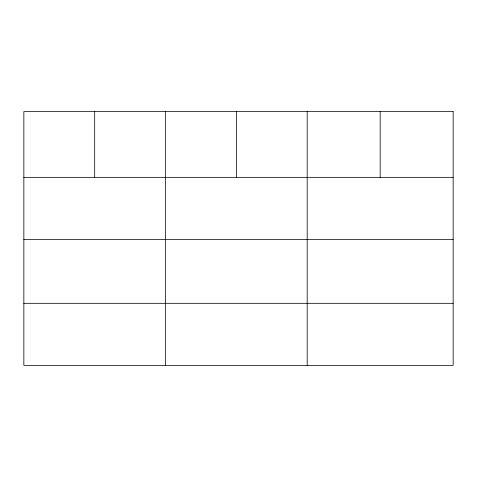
<?xml version="1.0" encoding="UTF-8"?>
<svg xmlns="http://www.w3.org/2000/svg" width="477" height="477" viewBox="0 0 477 477"><rect width="100%" height="100%" fill="white"/><g stroke="black" fill="none" stroke-linecap="round" stroke-linejoin="round"><path stroke-width="0.72" d="M23.85 177.343L453.15 177.343M23.85 239.388L453.15 239.388M23.85 303.318L453.15 303.318M380.169 111.636L380.169 177.343M307.188 111.636L307.188 365.364M236.353 111.636L236.353 177.343M165.519 111.636L165.519 365.364M94.684 111.636L94.684 177.343M453.15 111.636L23.85 111.636L23.85 365.364L453.15 365.364L453.15 111.636"/></g></svg>
